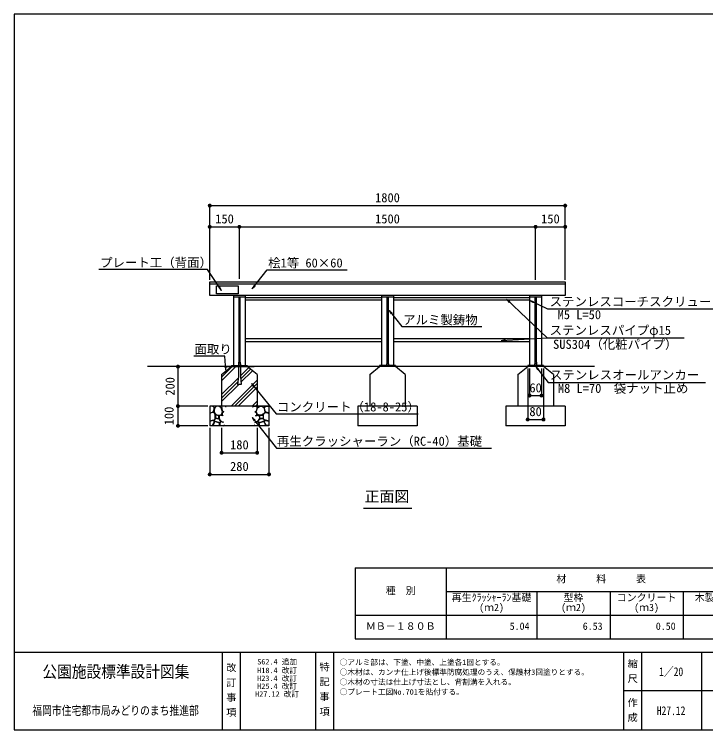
# Model space of a CAD drawing. Units: millimetres at full size, sheet at 1:20; some dimension numbers follow another scale. Extents: x 83 to 5559, y 1949 to 5683.
# Drawn here: x 83 to 3584, y 1949 to 5573 of the extents above; entities that cross this region are included whole.
import ezdxf
from ezdxf.enums import TextEntityAlignment as Align

# ---------------------------------------------------------------- set-up
doc = ezdxf.new("R2010")
doc.units = ezdxf.units.MM
doc.header["$LTSCALE"] = 20
for name, color, linetype, lineweight in [('0_2', 7, 'Continuous', 25), ('_0-0_', 7, 'Continuous', 25), ('ハッチ', 4, 'Continuous', 25), ('寸法', 3, 'Continuous', 25), ('本体', 7, 'Continuous', 25)]:
    doc.layers.add(name, color=color, linetype=linetype, lineweight=lineweight)
doc.styles.add('@ＭＳ ゴシック', font='')
doc.styles.add('ＭＳ ゴシック', font='')
doc.styles.get('@ＭＳ ゴシック').set_extended_font_data('@MS Gothic')
doc.styles.get('ＭＳ ゴシック').set_extended_font_data('MS Gothic')

# ---------------------------------------------------------------- blocks, each defined once
blk = doc.blocks.new('filled_dot')
at = {"color": 0, "linetype": 'Continuous', "lineweight": -2, "const_width": 1.25}
blk.add_lwpolyline([(-0.625, 0, 1), (0.625, 0, 1)], format="xyb", close=True, dxfattribs=at)

msp = doc.modelspace()

# ---------------------------------------------------------------- hatches: boundary and pattern name
at = {"layer": '寸法'}
for points in [[(1131.82, 4174.19), (1118.03, 4189.01), (1123.29, 4192.55)], [(1287.29, 4182.7), (1297.29, 4200.31), (1302.24, 4196.36)], [(2575.73, 4129.95), (2592.39, 4118.43), (2588.01, 4113.85)], [(2692.47, 4124.31), (2711.84, 4118.43), (2709.08, 4112.73)], [(1980.54, 4072.75), (1995.49, 4059.1), (1990.54, 4055.14)], [(2548.97, 3921.08), (2568.77, 3925.32), (2569.11, 3918.99)], [(1153.85, 3770.08), (1149.2, 3789.79), (1155.52, 3790.27)], [(2722.67, 3790.03), (2737.32, 3776.04), (2732.28, 3772.2)], [(1284.22, 3703.61), (1299.18, 3689.96), (1294.23, 3686.01)], [(1287.09, 3530.8), (1302.05, 3517.15), (1297.1, 3513.19)]]:
    msp.add_hatch(color=256, dxfattribs=at).paths.add_polyline_path(points)

# ---------------------------------------------------------------- linework, layer by layer
at = {"layer": '0_2'}
for p, q in [((1072.47, 4603.62), (2872.47, 4603.62)), ((1072.47, 4228.31), (1072.47, 4603.62)), ((2872.47, 4228.31), (2872.47, 4603.62)), ((1072.47, 4496.35), (1222.47, 4496.35)), ((1072.47, 4228.31), (1072.47, 4496.35)), ((1222.47, 4233.6), (1222.47, 4496.35)), ((1222.47, 4496.35), (2722.51, 4496.35)), ((1222.47, 4233.6), (1222.47, 4496.35)), ((2722.51, 4496.35), (2872.47, 4496.35)), ((2722.51, 4228.31), (2722.51, 4496.35)), ((2722.51, 4228.31), (2722.51, 4496.35)), ((2872.47, 4228.31), (2872.47, 4496.35)), ((1072.47, 4148.31), (1072.47, 4218.31)), ((1192.47, 4148.31), (1192.47, 3794.31)), ((1252.47, 4148.31), (1252.47, 3794.31)), ((911.59, 3788.31), (911.59, 3588.31)), ((1137.47, 3788.31), (911.59, 3788.31)), ((1062.47, 3588.31), (911.59, 3588.31)), ((911.59, 3588.31), (911.59, 3488.31)), ((1062.47, 3588.31), (911.59, 3588.31)), ((1062.47, 3488.31), (911.59, 3488.31)), ((1072.47, 3478.31), (1072.47, 3242.47)), ((1132.47, 3478.31), (1132.47, 3352.08)), ((1312.47, 3478.31), (1312.47, 3352.08)), ((1372.47, 3478.31), (1372.47, 3242.47)), ((1132.47, 3352.08), (1312.47, 3352.08)), ((1072.47, 3242.47), (1372.47, 3242.47)), ((1809.55, 2769.18), (1809.55, 2409.18)), ((1809.55, 2769.18), (3839.55, 2769.18)), ((2269.55, 2769.18), (2269.55, 2409.18)), ((2269.55, 2649.18), (3839.55, 2649.18)), ((2729.55, 2649.18), (2729.55, 2409.18)), ((3099.55, 2649.18), (3099.55, 2409.18)), ((3469.55, 2649.18), (3469.55, 2409.18)), ((1809.55, 2529.18), (3839.55, 2529.18)), ((1809.55, 2409.18), (3839.55, 2409.18)), ((5111.36, 2145.8), (3167.47, 2145.8))]:
    msp.add_line(p, q, dxfattribs=at)
at = {"layer": '0_2', "color": 4}
for p, q in [((1252.47, 4140.31), (1192.47, 4140.31)), ((1218.47, 3810.31), (1218.47, 3802.31)), ((1218.47, 3810.31), (1226.47, 3810.31)), ((1226.47, 3810.31), (1226.47, 3802.31))]:
    msp.add_line(p, q, dxfattribs=at)
at = {"layer": '_0-0_', "color": 6}
msp.add_line((82.79, 2342.38), (5559.04, 2342.38), dxfattribs=at)
at = {"layer": '_0-0_'}
for p, q in [((1134.9, 2342.38), (1134.9, 1949.22)), ((1226.83, 2342.38), (1226.83, 1949.22)), ((1607.15, 2342.38), (1607.15, 1949.22)), ((1699.07, 2342.38), (1699.07, 1949.22)), ((3167.47, 2342.38), (3167.47, 1949.22)), ((3259.39, 2342.38), (3259.39, 1949.22)), ((3562.34, 2342.38), (3562.34, 1949.44))]:
    msp.add_line(p, q, dxfattribs=at)
at = {"layer": '_0-0_', "color": 6}
msp.add_lwpolyline([(5559.04, 5572.85), (82.79, 5572.85), (82.79, 1949.22), (5559.04, 1949.22)], close=True, dxfattribs=at)
at = {"layer": 'ハッチ'}
for p, q in [((1132.47, 3734.63), (1186.15, 3788.31)), ((1132.47, 3716.95), (1203.83, 3788.31)), ((1227.47, 3741.24), (1269.17, 3782.94)), ((1228.95, 3725.04), (1278.99, 3775.09)), ((1230.53, 3708.94), (1288.81, 3767.23)), ((1132.47, 3646.24), (1216.49, 3730.27)), ((1132.47, 3628.56), (1214.58, 3710.67)), ((1132.47, 3610.88), (1219.89, 3698.31)), ((1180.6, 3588.31), (1312.47, 3720.17)), ((1198.28, 3588.31), (1312.47, 3702.5)), ((1215.96, 3588.31), (1312.47, 3684.82)), ((1286.67, 3588.31), (1312.47, 3614.11)), ((1304.35, 3588.31), (1312.47, 3596.43)), ((1140.03, 3538.77), (1137.78, 3540.01)), ((1304.9, 3538.77), (1307.15, 3540.01))]:
    msp.add_line(p, q, dxfattribs=at)
for points in [[(1093.66, 3568.09), (1095.07, 3574.27), (1094.51, 3579.33), (1093.1, 3584.94), (1088.89, 3586.63), (1082.14, 3587.47), (1076.52, 3587.19), (1072.89, 3585.78)], [(1351.27, 3568.09), (1349.87, 3574.27), (1350.43, 3579.33), (1351.83, 3584.94), (1356.05, 3586.63), (1362.79, 3587.47), (1368.41, 3587.19), (1372.05, 3585.78)], [(1072.89, 3554.65), (1074.27, 3554.33), (1082.14, 3556.3), (1089.73, 3559.95), (1093.66, 3568.09)], [(1099.56, 3544.22), (1096.47, 3552.09), (1091.7, 3555.74), (1086.92, 3556.3), (1079.33, 3554.33), (1072.89, 3551.05)], [(1155.42, 3584.49), (1154.63, 3585.1), (1148.33, 3587.37), (1141.26, 3587.37), (1134.96, 3587.37), (1132.43, 3584.85), (1133.19, 3579.56), (1133.7, 3572.5), (1136.98, 3563.42), (1138.74, 3560.4), (1143.75, 3559.26)], [(1143.59, 3558.71), (1142.52, 3558.63), (1140.51, 3557.88), (1136.47, 3555.36), (1134.96, 3549.05), (1135.21, 3544.01), (1138.24, 3540.48), (1140.08, 3539.45)], [(1289.51, 3584.49), (1290.3, 3585.1), (1296.61, 3587.37), (1303.67, 3587.37), (1309.98, 3587.37), (1312.5, 3584.85), (1311.74, 3579.56), (1311.24, 3572.5), (1307.96, 3563.42), (1306.19, 3560.4), (1301.18, 3559.26)], [(1301.34, 3558.71), (1302.41, 3558.63), (1304.43, 3557.88), (1308.46, 3555.36), (1309.98, 3549.05), (1309.72, 3544.01), (1306.7, 3540.48), (1304.85, 3539.45)], [(1345.37, 3544.22), (1348.46, 3552.09), (1353.24, 3555.74), (1358.01, 3556.3), (1365.6, 3554.33), (1372.05, 3551.05)], [(1372.05, 3554.65), (1370.66, 3554.33), (1362.79, 3556.3), (1355.2, 3559.95), (1351.27, 3568.09)], [(1072.89, 3512.64), (1084.18, 3514.65), (1095.07, 3518.39), (1099.56, 3523.44), (1100.66, 3530.89), (1100.13, 3541.42), (1099.56, 3544.22)], [(1088.52, 3492.6), (1091.45, 3499.11), (1093.89, 3504.15), (1095.36, 3507.73), (1095.36, 3511.63), (1093.41, 3514.24), (1090.48, 3515.37), (1085.27, 3514.89), (1079.24, 3513.42), (1074.85, 3511.8), (1072.89, 3510.19)], [(1137.78, 3540.01), (1132.72, 3541.42), (1128.79, 3541.7), (1125.14, 3541.42), (1119.8, 3537.77), (1119.8, 3527.66), (1125.14, 3517.27), (1132.18, 3510.38), (1138.39, 3507.7), (1142.86, 3507.88)], [(1307.15, 3540.01), (1312.21, 3541.42), (1316.15, 3541.7), (1319.8, 3541.42), (1325.14, 3537.77), (1325.14, 3527.66), (1319.8, 3517.27), (1312.76, 3510.38), (1306.55, 3507.7), (1302.07, 3507.88)], [(1372.05, 3512.64), (1360.76, 3514.65), (1349.87, 3518.39), (1345.37, 3523.44), (1344.27, 3530.89), (1344.81, 3541.42), (1345.37, 3544.22)], [(1356.41, 3492.6), (1353.48, 3499.11), (1351.04, 3504.15), (1349.57, 3507.73), (1349.57, 3511.63), (1351.53, 3514.24), (1354.46, 3515.37), (1359.67, 3514.89), (1365.69, 3513.42), (1370.09, 3511.8), (1372.05, 3510.19)], [(1072.89, 3491.02), (1076.31, 3490.16), (1082.01, 3490.65), (1086.57, 3491.62), (1088.52, 3492.6)], [(1119.66, 3488.31), (1120.75, 3489.51), (1121.89, 3495.36), (1121.08, 3501.71), (1116.36, 3505.45), (1107.41, 3507.89), (1102.36, 3509.52), (1098.94, 3509.52), (1096.5, 3507.4), (1093.08, 3500.57), (1090.48, 3495.53), (1091.45, 3489.51), (1092.84, 3488.31)], [(1143.54, 3505.39), (1140.91, 3506.35), (1132.51, 3508.03), (1126.81, 3506.69), (1123.45, 3500.32), (1122.78, 3494.28), (1123.11, 3489.08), (1123.94, 3488.31)], [(1140.72, 3488.31), (1140.91, 3488.41), (1144.26, 3490.42), (1147.45, 3492.93), (1147.77, 3493.65)], [(1304.21, 3488.31), (1304.03, 3488.41), (1300.67, 3490.42), (1297.48, 3492.93), (1297.17, 3493.65)], [(1301.39, 3505.39), (1304.03, 3506.35), (1312.42, 3508.03), (1318.13, 3506.69), (1321.48, 3500.32), (1322.16, 3494.28), (1321.82, 3489.08), (1320.99, 3488.31)], [(1325.27, 3488.31), (1324.18, 3489.51), (1323.04, 3495.36), (1323.85, 3501.71), (1328.57, 3505.45), (1337.53, 3507.89), (1342.57, 3509.52), (1345.99, 3509.52), (1348.43, 3507.4), (1351.85, 3500.57), (1354.46, 3495.53), (1353.48, 3489.51), (1352.09, 3488.31)], [(1372.05, 3491.02), (1368.62, 3490.16), (1362.92, 3490.65), (1358.36, 3491.62), (1356.41, 3492.6)]]:
    msp.add_lwpolyline(points, dxfattribs=at)
for points in [[(1112.82, 3587.34), (1104.64, 3585.9), (1097.42, 3580.13), (1095.02, 3569.55), (1094.05, 3556.56), (1101.27, 3547.42), (1110.9, 3542.62), (1126.3, 3542.13), (1133.51, 3548.39), (1136.88, 3559.93), (1131.11, 3579.17), (1121, 3585.9)], [(1332.11, 3587.34), (1340.29, 3585.9), (1347.51, 3580.13), (1349.92, 3569.55), (1350.88, 3556.56), (1343.66, 3547.42), (1334.04, 3542.62), (1318.64, 3542.13), (1311.42, 3548.39), (1308.05, 3559.93), (1313.82, 3579.17), (1323.93, 3585.9)], [(1127.81, 3509.04), (1127.65, 3512.9), (1125.97, 3515.58), (1122.61, 3520.11), (1117.07, 3523.55), (1109.84, 3525.4), (1104.91, 3524.78), (1101.53, 3523.55), (1098.91, 3521.25), (1095.37, 3518.17), (1095.68, 3514.94), (1098.91, 3511.71), (1103.68, 3509.71), (1106.91, 3508.95), (1117.24, 3505.85), (1124.29, 3506.35)], [(1119.09, 3530.21), (1119.09, 3534.26), (1118.75, 3538.32), (1116.55, 3540.85), (1109.96, 3542.37), (1106.24, 3543.22), (1104.04, 3542.71), (1101.84, 3541.02), (1101.51, 3535.95), (1102.01, 3529.53), (1103.84, 3526.47), (1107.53, 3525.86), (1112.61, 3525.55), (1117.07, 3526.47), (1119.26, 3528.35)], [(1317.12, 3509.04), (1317.29, 3512.9), (1318.97, 3515.58), (1322.32, 3520.11), (1327.87, 3523.55), (1335.1, 3525.4), (1340.02, 3524.78), (1343.41, 3523.55), (1346.02, 3521.25), (1349.56, 3518.17), (1349.25, 3514.94), (1346.02, 3511.71), (1341.25, 3509.71), (1338.02, 3508.95), (1327.7, 3505.85), (1320.65, 3506.35)], [(1325.85, 3530.21), (1325.85, 3534.26), (1326.18, 3538.32), (1328.38, 3540.85), (1334.98, 3542.37), (1338.69, 3543.22), (1340.89, 3542.71), (1343.09, 3541.02), (1343.43, 3535.95), (1342.92, 3529.53), (1341.1, 3526.47), (1337.4, 3525.86), (1332.33, 3525.55), (1327.87, 3526.47), (1325.68, 3528.35)]]:
    msp.add_lwpolyline(points, close=True, dxfattribs=at)
at = {"layer": '寸法'}
msp.add_line((1851.4, 3071.96), (2095.98, 3071.96), dxfattribs=at)
for points in [[(1131.82, 4174.19), (1061.02, 4279.41), (511.41, 4279.41)], [(1287.29, 4182.7), (1363.78, 4278.57), (1768.98, 4278.57)], [(2575.73, 4129.95), (2781.54, 3933.56), (3474.74, 3933.56)], [(2692.47, 4124.31), (2782.46, 4080.66), (3648.08, 4080.66)], [(1980.54, 4072.75), (2045.76, 3991.1), (2450.47, 3991.1)], [(2548.97, 3921.08), (2781.54, 3933.56), (3474.74, 3933.56)], [(1153.85, 3770.08), (1148.57, 3840.6), (991.79, 3840.6)], [(2722.67, 3790.03), (2785.49, 3707.62), (3583.34, 3707.62)], [(1284.22, 3703.61), (1407.98, 3548.7), (2128.57, 3548.7)], [(1287.09, 3530.8), (1410.84, 3375.88), (2500, 3375.88)]]:
    msp.add_lwpolyline(points, dxfattribs=at)
at = {"layer": '寸法', "lineweight": 13}
for points in [[(1131.82, 4174.19), (1118.03, 4189.01), (1123.29, 4192.55)], [(1287.29, 4182.7), (1297.29, 4200.31), (1302.24, 4196.36)], [(2575.73, 4129.95), (2592.39, 4118.43), (2588.01, 4113.85)], [(2692.47, 4124.31), (2711.84, 4118.43), (2709.08, 4112.73)], [(1980.54, 4072.75), (1995.49, 4059.1), (1990.54, 4055.14)], [(2548.97, 3921.08), (2568.77, 3925.32), (2569.11, 3918.99)], [(1153.85, 3770.08), (1149.2, 3789.79), (1155.52, 3790.27)], [(2722.67, 3790.03), (2737.32, 3776.04), (2732.28, 3772.2)], [(1284.22, 3703.61), (1299.18, 3689.96), (1294.23, 3686.01)], [(1287.09, 3530.8), (1302.05, 3517.15), (1297.1, 3513.19)]]:
    msp.add_lwpolyline(points, close=True, dxfattribs=at)
at = {"layer": '本体'}
for p, q in [((1072.47, 4218.31), (2872.47, 4218.31)), ((2872.47, 4218.31), (2872.47, 4148.31)), ((2872.47, 4148.31), (1072.47, 4148.31)), ((1942.47, 4136.31), (1252.47, 4136.31)), ((1942.47, 4148.31), (1942.47, 3794.31)), ((2002.47, 4148.31), (2002.47, 3794.31)), ((2692.47, 4136.31), (2002.47, 4136.31)), ((2692.47, 4148.31), (2692.47, 3794.31)), ((2752.47, 4148.31), (2752.47, 3794.31)), ((1942.47, 4124.31), (1252.47, 4124.31)), ((2692.47, 4124.31), (2002.47, 4124.31)), ((1942.47, 3928.31), (1252.47, 3928.31)), ((2692.47, 3928.31), (2002.47, 3928.31)), ((1942.47, 3913.31), (1252.47, 3913.31)), ((2692.47, 3913.31), (2002.47, 3913.31)), ((2718.47, 3810.31), (2718.47, 3802.31)), ((2726.47, 3810.31), (2718.47, 3810.31)), ((2726.47, 3810.31), (2726.47, 3802.31)), ((3021.23, 3788.31), (758.01, 3788.31)), ((1132.47, 3748.31), (1182.47, 3788.31)), ((1147.47, 3788.31), (1297.47, 3788.31)), ((1182.47, 3794.31), (1262.47, 3794.31)), ((1182.47, 3794.31), (1182.47, 3788.31)), ((1217.47, 3788.31), (1217.47, 3740.2)), ((1227.47, 3788.31), (1227.47, 3740.2)), ((1262.47, 3794.31), (1262.47, 3788.31)), ((1312.47, 3748.31), (1262.47, 3788.31)), ((1882.47, 3748.31), (1932.47, 3788.31)), ((2012.47, 3794.31), (1932.47, 3794.31)), ((1932.47, 3794.31), (1932.47, 3788.31)), ((1977.47, 3802.31), (1967.47, 3802.31)), ((1967.47, 3802.31), (1967.47, 3794.31)), ((1977.47, 3802.31), (1977.47, 3794.31)), ((2012.47, 3794.31), (2012.47, 3788.31)), ((2062.47, 3748.31), (2012.47, 3788.31)), ((2632.47, 3748.31), (2682.47, 3788.31)), ((2762.47, 3794.31), (2682.47, 3794.31)), ((2682.47, 3794.31), (2682.47, 3788.31)), ((2682.47, 3778.31), (2682.47, 3520.33)), ((2692.47, 3778.31), (2692.47, 3641.73)), ((2727.47, 3802.31), (2717.47, 3802.31)), ((2717.47, 3802.31), (2717.47, 3794.31)), ((2727.47, 3802.31), (2727.47, 3794.31)), ((2752.47, 3778.31), (2752.47, 3641.73)), ((2762.47, 3794.31), (2762.47, 3788.31)), ((2812.47, 3748.31), (2762.47, 3788.31)), ((2762.47, 3778.31), (2762.47, 3520.33)), ((1132.47, 3748.31), (1132.47, 3588.31)), ((1217.47, 3740.2), (1213.37, 3698.31)), ((1227.47, 3740.2), (1231.57, 3698.31)), ((1312.47, 3748.31), (1312.47, 3588.31)), ((1882.47, 3748.31), (1882.47, 3588.31)), ((2062.47, 3748.31), (2062.47, 3588.31)), ((2632.47, 3748.31), (2632.47, 3588.31)), ((2812.47, 3748.31), (2812.47, 3588.31)), ((1231.57, 3698.31), (1213.37, 3698.31)), ((2692.47, 3641.73), (2752.47, 3641.73)), ((1372.47, 3588.31), (1072.47, 3588.31)), ((1072.47, 3588.31), (1072.47, 3488.31)), ((1372.47, 3588.31), (1372.47, 3488.31)), ((2122.47, 3588.31), (1822.47, 3588.31)), ((1822.47, 3588.31), (1822.47, 3488.31)), ((2122.47, 3588.31), (2122.47, 3488.31)), ((2872.47, 3588.31), (2572.47, 3588.31)), ((2572.47, 3588.31), (2572.47, 3488.31)), ((2872.47, 3588.31), (2872.47, 3488.31)), ((2682.47, 3520.33), (2762.47, 3520.33)), ((1372.47, 3488.31), (1072.47, 3488.31)), ((2122.47, 3488.31), (1822.47, 3488.31)), ((2872.47, 3488.31), (2572.47, 3488.31))]:
    msp.add_line(p, q, dxfattribs=at)
at = {"layer": '本体', "color": 4}
for p, q in [((1072.47, 4208.31), (2872.47, 4208.31)), ((1106.02, 4197.64), (1216.02, 4197.64)), ((1106.02, 4157.64), (1106.02, 4197.64)), ((1216.02, 4197.64), (1216.02, 4157.64)), ((1216.02, 4157.64), (1106.02, 4157.64)), ((1219.47, 4140.31), (1219.47, 3810.31)), ((1225.47, 4140.31), (1225.47, 3810.31)), ((2002.47, 4140.31), (1942.47, 4140.31)), ((1969.47, 4140.31), (1969.47, 3810.31)), ((1975.47, 4140.31), (1975.47, 3810.31)), ((2752.47, 4140.31), (2692.47, 4140.31)), ((2719.47, 4140.31), (2719.47, 3810.31)), ((2725.47, 4140.31), (2725.47, 3810.31)), ((1968.47, 3810.31), (1968.47, 3802.31)), ((1976.47, 3810.31), (1968.47, 3810.31)), ((1976.47, 3810.31), (1976.47, 3802.31)), ((1217.47, 3802.31), (1227.47, 3802.31)), ((1217.47, 3802.31), (1217.47, 3794.31)), ((1227.47, 3802.31), (1227.47, 3794.31))]:
    msp.add_line(p, q, dxfattribs=at)

# ---------------------------------------------------------------- block references
at = {"layer": '0_2', "xscale": 8, "yscale": 8}
for p in [(1072.47, 4603.62), (1072.47, 4496.35), (1222.47, 4496.35), (2722.51, 4496.35), (1132.47, 3352.08), (1072.47, 3242.47)]:
    msp.add_blockref('filled_dot', p, dxfattribs=at)
for p, rotation in [((2872.47, 4603.62), 180), ((1222.47, 4496.35), 180), ((2722.51, 4496.35), 180), ((2872.47, 4496.35), 180), ((911.59, 3788.31), 270), ((911.59, 3588.31), 90), ((911.59, 3588.31), 270), ((911.59, 3488.31), 90), ((1312.47, 3352.08), 180), ((1372.47, 3242.47), 180)]:
    msp.add_blockref('filled_dot', p, dxfattribs=dict(at, rotation=rotation))
at = {"layer": '本体', "xscale": 8, "yscale": 8}
for p in [(2692.47, 3641.73), (2682.47, 3520.33)]:
    msp.add_blockref('filled_dot', p, dxfattribs=at)
at = {"layer": '本体', "xscale": 8, "yscale": 8, "rotation": 180}
for p in [(2752.47, 3641.73), (2762.47, 3520.33)]:
    msp.add_blockref('filled_dot', p, dxfattribs=at)

# ---------------------------------------------------------------- texts
at = {"layer": '0_2', "style": 'ＭＳ ゴシック'}
for s, p in [('1800', (1972.47, 4607.12)), ('150', (1147.47, 4499.85)), ('1500', (1972.49, 4499.85)), ('150', (2797.49, 4499.85)), ('180', (1222.47, 3355.58)), ('280', (1222.47, 3245.97))]:
    msp.add_text(s, height=46.19, dxfattribs=at).set_placement(p, align=Align.BOTTOM_CENTER)
for s, p in [('200', (908.09, 3688.31)), ('100', (903.09, 3538.31))]:
    msp.add_text(s, height=46.19, rotation=90, dxfattribs=at).set_placement(p, align=Align.BOTTOM_CENTER)
at = {"layer": '_0-0_', "style": 'ＭＳ ゴシック'}
for s, height, p in [('材\u3000\u3000\u3000料\u3000\u3000\u3000表', 36.95, (2827.75, 2683.98)), ('種\u3000別', 36.95, (1963.95, 2623.98)), ('再生ｸﾗｯｼｬｰﾗﾝ基礎', 36.95, (2297.95, 2588.98)), ('型枠', 36.95, (2864.15, 2588.98)), ('コンクリート', 36.95, (3133.35, 2588.98)), ('木製ベンチ', 36.95, (3528.55, 2588.98)), ('(ｍ2)', 36.95, (2436.55, 2538.98)), ('(ｍ2)', 36.95, (2851.55, 2538.98)), ('(ｍ3)', 36.95, (3221.55, 2538.98)), ('ＭＢ－１８０Ｂ', 36.95, (1863.15, 2443.98)), ('5.04', 36.95, (2591.27, 2443.98)), ('6.53', 36.95, (2961.27, 2443.98)), ('0.50', 36.95, (3331.27, 2443.98)), ('○アルミ部は、下塗、中塗、上塗各1回とする。', 27.71, (1730.43, 2268.43)), ('○木材は、カンナ仕上げ後標準防腐処理のうえ、保護材3回塗りとする。', 27.71, (1730.43, 2218.43)), ('○木材の寸法は仕上げ寸法とし、背割溝を入れる。', 27.71, (1730.43, 2168.43)), ('○プレート工図No.701を貼付する。', 27.71, (1730.43, 2118.43))]:
    msp.add_text(s, height=height, dxfattribs=at).set_placement(p, align=Align.BOTTOM_LEFT)
at = {"layer": '_0-0_', "style": '@ＭＳ ゴシック'}
for s, p in [('改 訂 事 項', (1180.47, 2150.86)), ('特 記 事 項', (1652.71, 2154.78)), (' 縮 尺 ', (3213.44, 2246.85)), ('作 成', (3212.73, 2049.49))]:
    msp.add_text(s, height=36.95, rotation=270, dxfattribs=at).set_placement(p, align=Align.MIDDLE_CENTER)
at = {"layer": '_0-0_', "style": 'ＭＳ ゴシック'}
for s, p in [('S62.4 追加', (1413.79, 2293.48)), ('H18.4 改訂', (1413.79, 2249.65)), ('H23.4 改訂', (1413.79, 2209.65)), ('H25.4 改訂', (1413.79, 2169.65)), ('H27.12 改訂', (1413.49, 2129.65))]:
    msp.add_text(s, height=27.71, dxfattribs=at).set_placement(p, align=Align.MIDDLE_CENTER)
for s, height, width, p in [('公園施設標準設計図集', 60.6, 0.9, (597.19, 2243.27)), ('1／20', 44.34, 0.8, (3408.97, 2243)), ('福岡市住宅都市局みどりのまち推進部', 45.45, 0.8, (595.63, 2046.52)), ('H27.12', 44.34, 0.8, (3408.59, 2045.57))]:
    msp.add_text(s, height=height, dxfattribs=dict(at, width=width)).set_placement(p, align=Align.MIDDLE_CENTER)
at = {"layer": '寸法', "style": 'ＭＳ ゴシック'}
for s, height, p in [('プレート工（背面）', 46.19, (517.09, 4278.47)), ('桧1等 60×60', 46.19, (1368.06, 4276.76)), ('ステンレスコーチスクリュー', 46.19, (2793.6, 4080.53)), ('M5 L=50', 46.19, (2834.05, 4014.78)), ('アルミ製鋳物', 46.19, (2051.38, 3988.51)), ('ステンレスパイプφ15', 46.19, (2793.6, 3935.51)), ('SUS304（化粧パイプ）', 46.19, (2811.01, 3864.42)), ('面取り', 46.19, (995.21, 3839.97)), ('ステンレスオールアンカー', 46.19, (2795.09, 3709.5)), ('M8 L=70\u3000袋ナット止め', 46.19, (2835.53, 3641.51)), ('コンクリート（18-8-25）', 46.19, (1412.39, 3547.46)), ('再生クラッシャーラン（RC-40）基礎', 46.19, (1412.39, 3373.49)), ('正面図\u3000', 55.43, (1856.38, 3086.1))]:
    msp.add_text(s, height=height, dxfattribs=at).set_placement(p, align=Align.BOTTOM_LEFT)
at = {"layer": '本体', "style": 'ＭＳ ゴシック'}
for s, p in [('60', (2722.47, 3643.99)), ('80', (2722.47, 3523.83))]:
    msp.add_text(s, height=46.19, dxfattribs=at).set_placement(p, align=Align.BOTTOM_CENTER)

doc.saveas('drawing.dxf')
